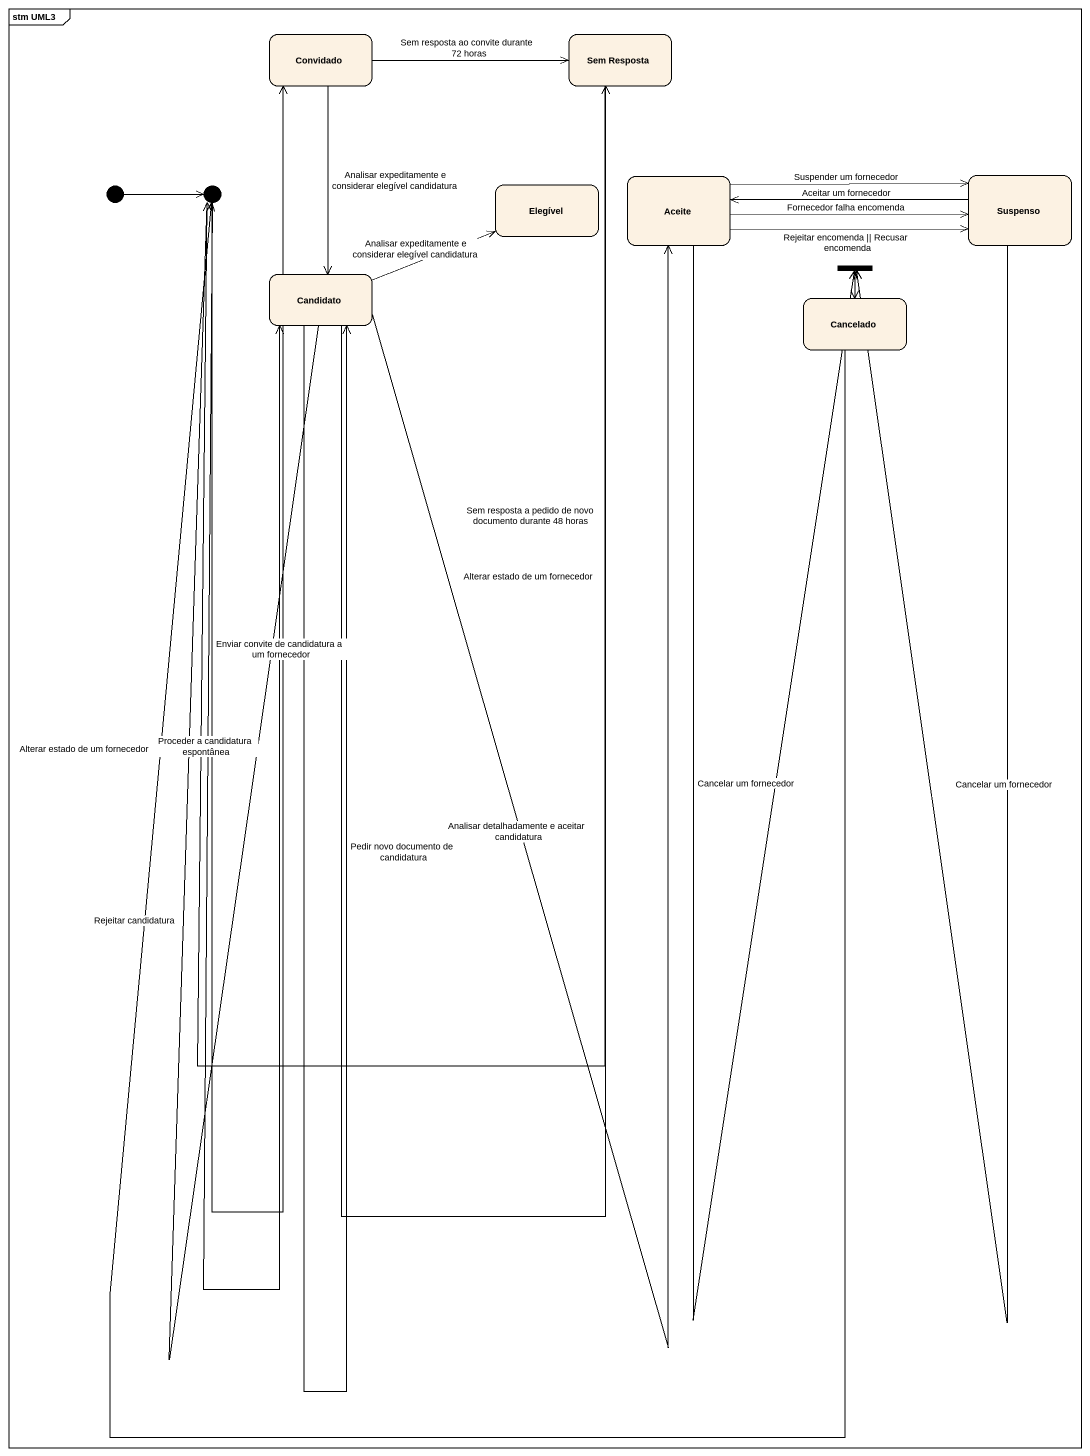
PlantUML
@startuml
mainframe stm UML3
hide empty description
state Convidado
state "Sem Resposta" as Sem_Resposta
state junction1 <<choice>>
state Elegível
state Aceite
state Suspenso
state Candidato
state fork1 <<join>>
state Cancelado
[*] -right-> junction1
Convidado -right-> Sem_Resposta : Sem resposta ao convite durante 72 horas
Convidado --> Candidato : Analisar expeditamente e considerar elegível candidatura
Sem_Resposta -left-> junction1 : Alterar estado de um fornecedor
junction1 -up-> Convidado : Enviar convite de candidatura a um fornecedor
junction1 --> Candidato : Proceder a candidatura espontânea
Aceite -right-> Suspenso : Suspender um fornecedor
Aceite -right-> Suspenso : Fornecedor falha encomenda
Aceite -right-> Suspenso : Rejeitar encomenda || Recusar encomenda
Aceite -right-> fork1 : Cancelar um fornecedor
Suspenso -left-> Aceite : Aceitar um fornecedor
Suspenso -left-> fork1 : Cancelar um fornecedor
Candidato -up-> Sem_Resposta : Sem resposta a pedido de novo documento durante 48 horas
Candidato -up-> junction1 : Rejeitar candidatura
Candidato -right-> Elegível : Analisar expeditamente e considerar elegível candidatura
Candidato -right-> Aceite : Analisar detalhadamente e aceitar candidatura
Candidato --> Candidato : Pedir novo documento de candidatura
fork1 --> Cancelado
Cancelado -left-> junction1 : Alterar estado de um fornecedor
@enduml
